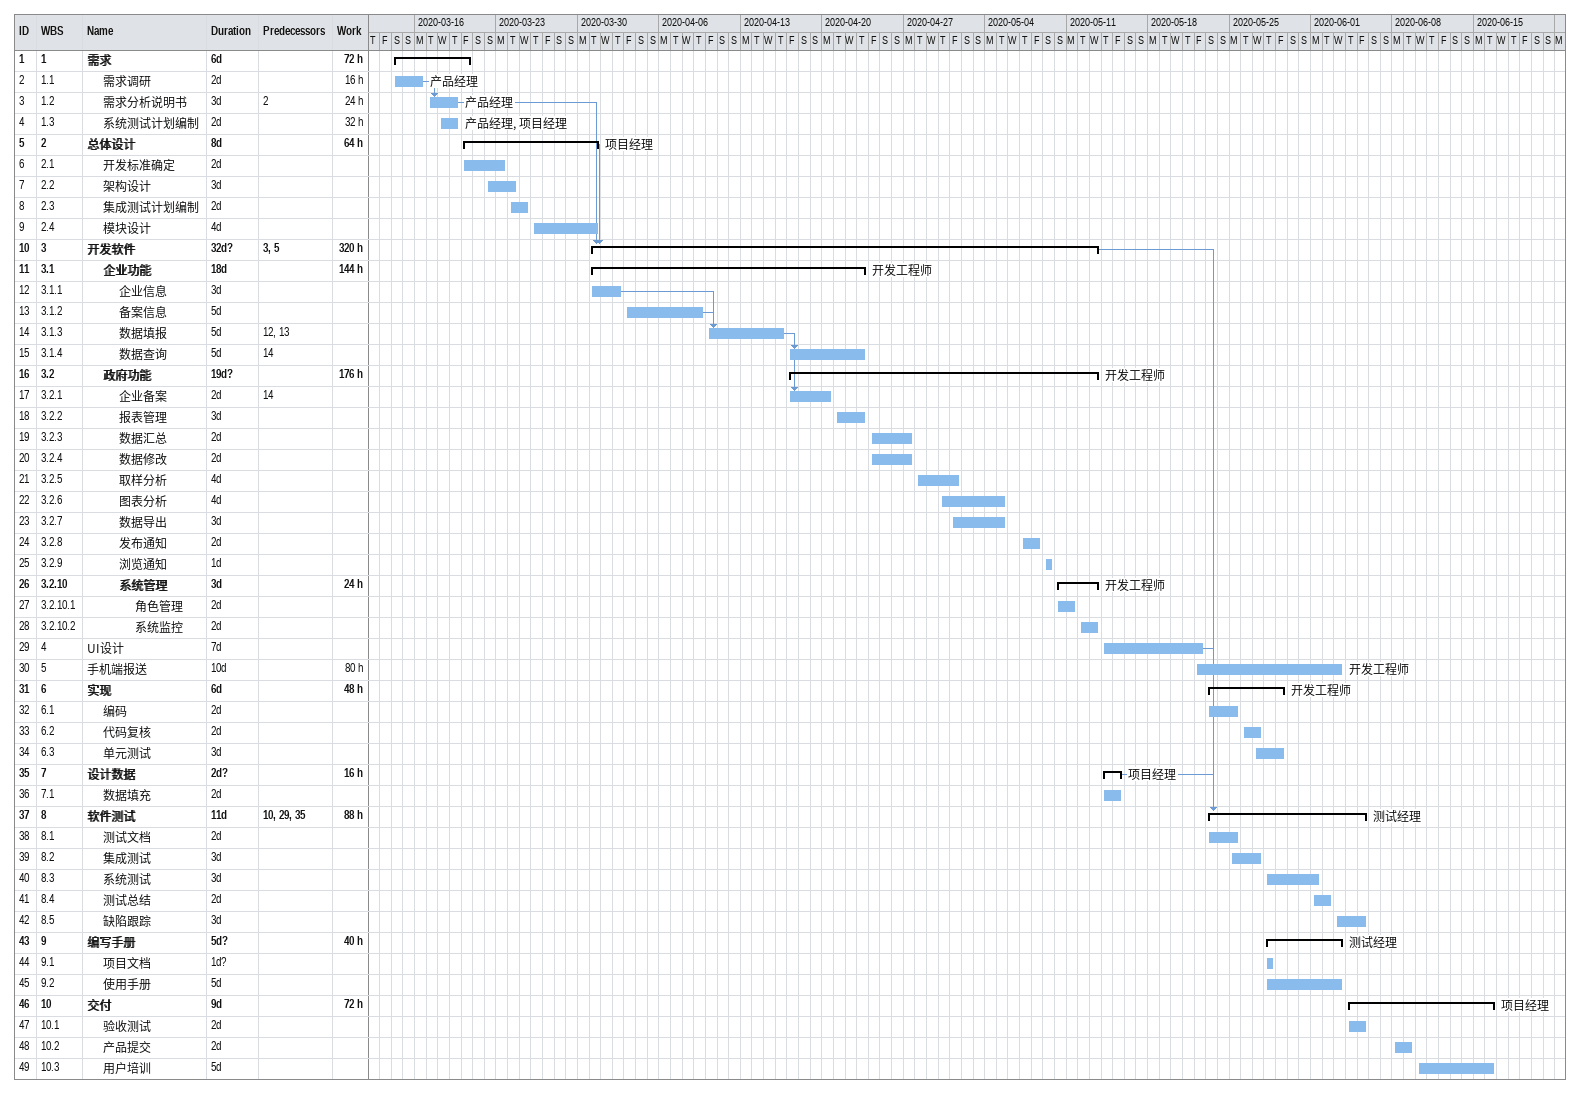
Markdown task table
| ID | WBS | Task | Duration | Start | Finish | Predecessors | Resources | Work (h) |
|---|---|---|---|---|---|---|---|---|
| 1 | 1 | **需求** | 6d | 2020-03-14 | 2020-03-20 |  |  | 72 |
| 2 | 1.1 | 需求调研 | 2d | 2020-03-14 | 2020-03-16 |  | 产品经理 | 16 |
| 3 | 1.2 | 需求分析说明书 | 3d | 2020-03-17 | 2020-03-19 | 2 | 产品经理 | 24 |
| 4 | 1.3 | 系统测试计划编制 | 2d | 2020-03-18 | 2020-03-19 |  | 产品经理, 项目经理 | 32 |
| 5 | 2 | **总体设计** | 8d | 2020-03-20 | 2020-03-31 |  | 项目经理 | 64 |
| 6 | 2.1 | 开发标准确定 | 2d | 2020-03-20 | 2020-03-23 |  |  |  |
| 7 | 2.2 | 架构设计 | 3d | 2020-03-22 | 2020-03-24 |  |  |  |
| 8 | 2.3 | 集成测试计划编制 | 2d | 2020-03-24 | 2020-03-25 |  |  |  |
| 9 | 2.4 | 模块设计 | 4d | 2020-03-26 | 2020-03-31 |  |  |  |
| 10 | 3 | **开发软件** | 32d? | 2020-03-31 | 2020-05-13 | 3, 5 |  | 320 |
| 11 | 3.1 | **企业功能** | 18d | 2020-03-31 | 2020-04-23 |  | 开发工程师 | 144 |
| 12 | 3.1.1 | 企业信息 | 3d | 2020-03-31 | 2020-04-02 |  |  |  |
| 13 | 3.1.2 | 备案信息 | 5d | 2020-04-03 | 2020-04-09 |  |  |  |
| 14 | 3.1.3 | 数据填报 | 5d | 2020-04-10 | 2020-04-16 | 12, 13 |  |  |
| 15 | 3.1.4 | 数据查询 | 5d | 2020-04-17 | 2020-04-23 | 14 |  |  |
| 16 | 3.2 | **政府功能** | 19d? | 2020-04-17 | 2020-05-13 |  | 开发工程师 | 176 |
| 17 | 3.2.1 | 企业备案 | 2d | 2020-04-17 | 2020-04-20 | 14 |  |  |
| 18 | 3.2.2 | 报表管理 | 3d | 2020-04-21 | 2020-04-23 |  |  |  |
| 19 | 3.2.3 | 数据汇总 | 2d | 2020-04-24 | 2020-04-27 |  |  |  |
| 20 | 3.2.4 | 数据修改 | 2d | 2020-04-24 | 2020-04-27 |  |  |  |
| 21 | 3.2.5 | 取样分析 | 4d | 2020-04-28 | 2020-05-01 |  |  |  |
| 22 | 3.2.6 | 图表分析 | 4d | 2020-04-30 | 2020-05-05 |  |  |  |
| 23 | 3.2.7 | 数据导出 | 3d | 2020-05-01 | 2020-05-05 |  |  |  |
| 24 | 3.2.8 | 发布通知 | 2d | 2020-05-07 | 2020-05-08 |  |  |  |
| 25 | 3.2.9 | 浏览通知 | 1d | 2020-05-09 | 2020-05-09 |  |  |  |
| 26 | 3.2.10 | **系统管理** | 3d | 2020-05-10 | 2020-05-13 |  | 开发工程师 | 24 |
| 27 | 3.2.10.1 | 角色管理 | 2d | 2020-05-10 | 2020-05-11 |  |  |  |
| 28 | 3.2.10.2 | 系统监控 | 2d | 2020-05-12 | 2020-05-13 |  |  |  |
| 29 | 4 | UI设计 | 7d | 2020-05-14 | 2020-05-22 |  |  |  |
| 30 | 5 | 手机端报送 | 10d | 2020-05-22 | 2020-06-03 |  | 开发工程师 | 80 |
| 31 | 6 | **实现** | 6d | 2020-05-23 | 2020-05-29 |  | 开发工程师 | 48 |
| 32 | 6.1 | 编码 | 2d | 2020-05-23 | 2020-05-25 |  |  |  |
| 33 | 6.2 | 代码复核 | 2d | 2020-05-26 | 2020-05-27 |  |  |  |
| 34 | 6.3 | 单元测试 | 3d | 2020-05-27 | 2020-05-29 |  |  |  |
| 35 | 7 | **设计数据** | 2d? | 2020-05-14 | 2020-05-15 |  | 项目经理 | 16 |
| 36 | 7.1 | 数据填充 | 2d | 2020-05-14 | 2020-05-15 |  |  |  |
| 37 | 8 | **软件测试** | 11d | 2020-05-23 | 2020-06-05 | 10, 29, 35 | 测试经理 | 88 |
| 38 | 8.1 | 测试文档 | 2d | 2020-05-23 | 2020-05-25 |  |  |  |
| 39 | 8.2 | 集成测试 | 3d | 2020-05-25 | 2020-05-27 |  |  |  |
| 40 | 8.3 | 系统测试 | 3d | 2020-05-28 | 2020-06-01 |  |  |  |
| 41 | 8.4 | 测试总结 | 2d | 2020-06-01 | 2020-06-02 |  |  |  |
| 42 | 8.5 | 缺陷跟踪 | 3d | 2020-06-03 | 2020-06-05 |  |  |  |
| 43 | 9 | **编写手册** | 5d? | 2020-05-28 | 2020-06-03 |  | 测试经理 | 40 |
| 44 | 9.1 | 项目文档 | 1d? | 2020-05-28 | 2020-05-28 |  |  |  |
| 45 | 9.2 | 使用手册 | 5d | 2020-05-28 | 2020-06-03 |  |  |  |
| 46 | 10 | **交付** | 9d | 2020-06-04 | 2020-06-16 |  | 项目经理 | 72 |
| 47 | 10.1 | 验收测试 | 2d | 2020-06-04 | 2020-06-05 |  |  |  |
| 48 | 10.2 | 产品提交 | 2d | 2020-06-08 | 2020-06-09 |  |  |  |
| 49 | 10.3 | 用户培训 | 5d | 2020-06-10 | 2020-06-16 |  |  |  |
